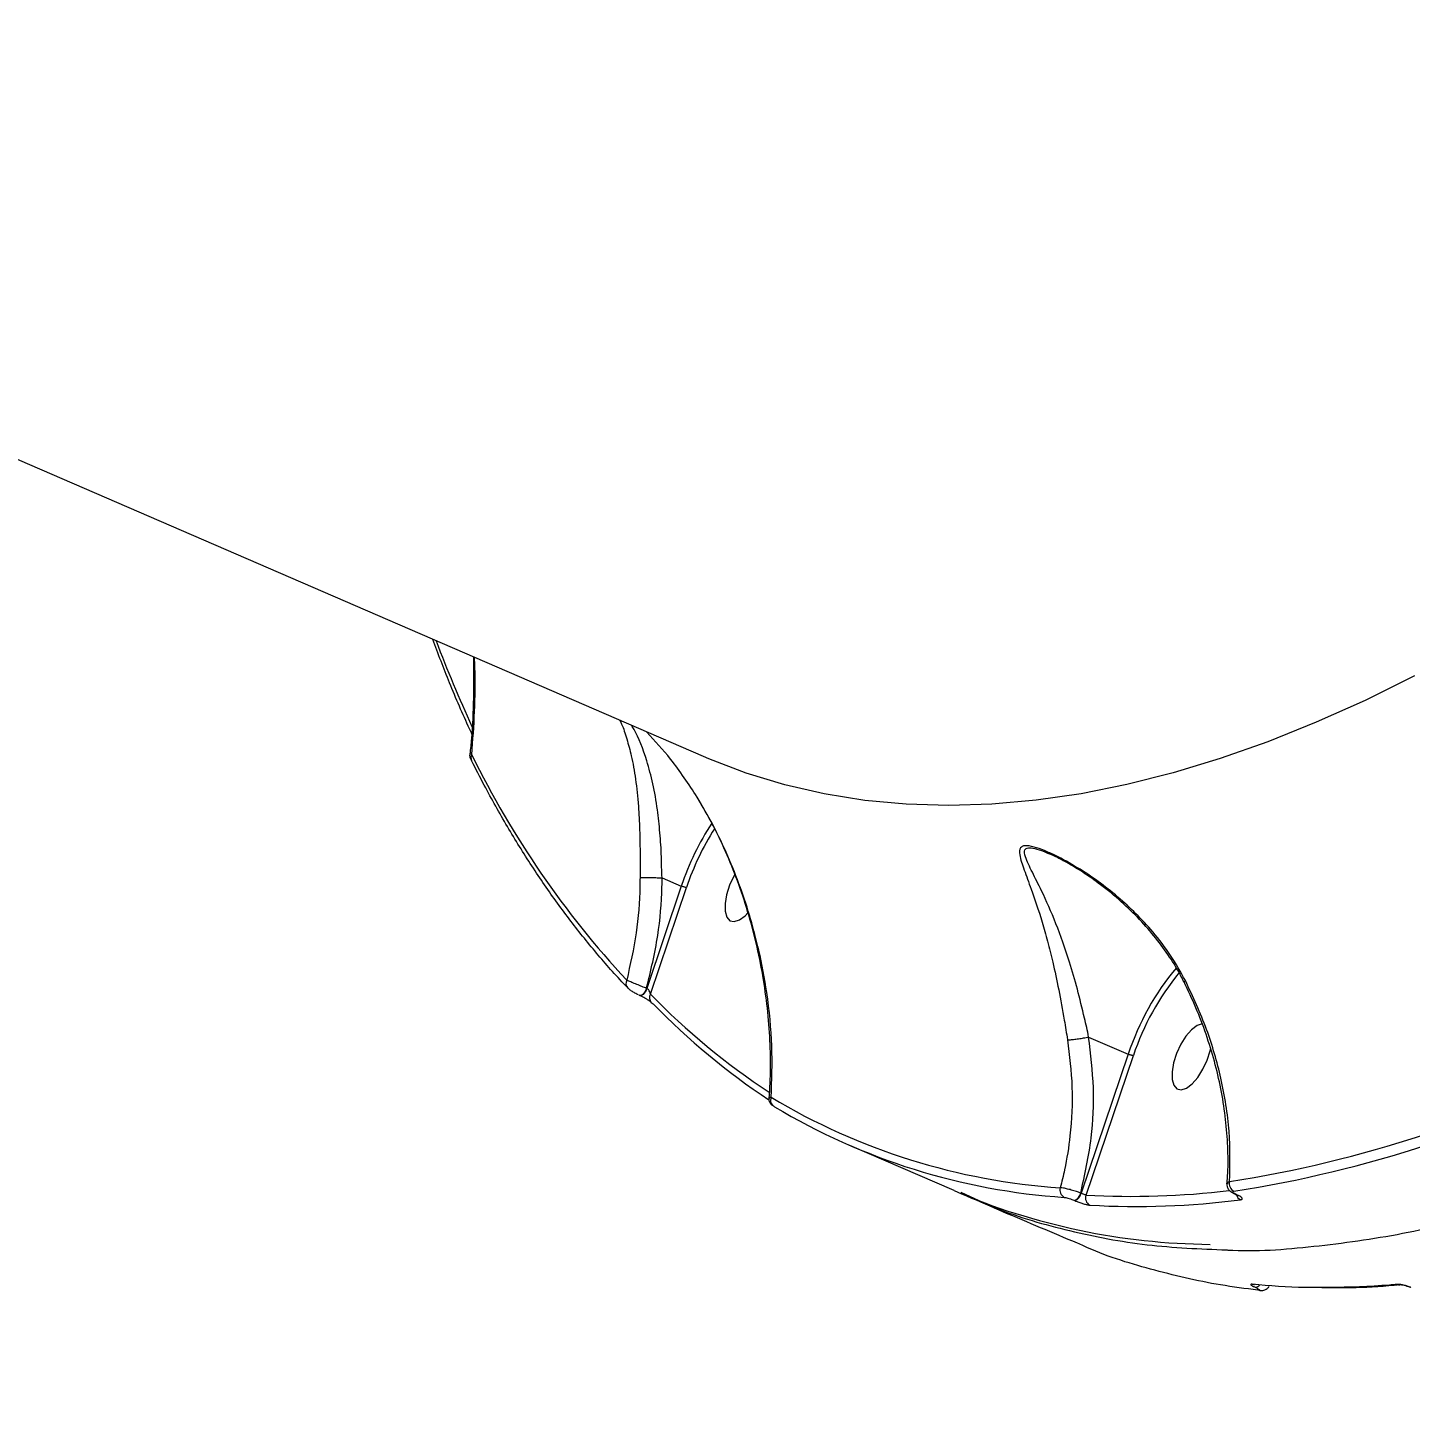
# Model space of a CAD drawing. Header units: millimetres. Extents: x -6901 to 7060, y -7557 to 6158.
# Drawn here: x 3276.9 to 3452.9, y -3925 to -3749.8 of the extents above; entities that cross this region are included whole.
import ezdxf

# ---------------------------------------------------------------- set-up
doc = ezdxf.new("R2010")
doc.units = ezdxf.units.MM
for name, color, linetype in [('DIKOM_ОБЪЕКТ', 7, 'Continuous'), ('DIKOM_РАЗМЕР_ЗОНА', 7, 'Continuous'), ('DIKOM_РАЗМЕР_ОБЪЕКТА', 7, 'Continuous')]:
    doc.layers.add(name, color=color, linetype=linetype)
doc.styles.add('style1', font='arial.ttf', dxfattribs={"width": 0.8})
doc.dimstyles.new('1-50', dxfattribs={"dimtxt": 300, "dimasz": 200, "dimexe": 100, "dimexo": 0, "dimgap": 100, "dimtad": 1, "dimtxsty": 'style1', "dimcen": 200, "dimclrd": 7, "dimclre": 7, "dimclrt": 7, "dimadec": 1, "dimazin": 2, "dimtfac": 1, "dimtmove": 0, "dimatfit": 2, "dimfxl": 0, "dimlwd": 25, "dimlwe": 18, "dimarcsym": 0})

# ---------------------------------------------------------------- blocks, each defined once
blk = doc.blocks.new('*D1')
at = {"layer": 'Defpoints', "color": 0, "transparency": 16777216}
for p in [(-4076.66, -462.32), (4983.51, -3127.59), (4983.51, -6854.07)]:
    blk.add_point(p, dxfattribs=at)
at = {"layer": 'DIKOM_РАЗМЕР_ОБЪЕКТА', "color": 7, "lineweight": 18, "transparency": 16777216}
for p, q in [((-4076.66, -462.32), (-4076.66, -6954.07)), ((4983.51, -3127.59), (4983.51, -6954.07))]:
    blk.add_line(p, q, dxfattribs=at)
at = {"layer": 'DIKOM_РАЗМЕР_ОБЪЕКТА', "color": 7, "lineweight": 25, "transparency": 16777216}
blk.add_line((-3876.66, -6854.07), (4783.51, -6854.07), dxfattribs=at)
at = {"layer": 'DIKOM_РАЗМЕР_ОБЪЕКТА', "color": 7, "transparency": 16777216}
for points in [[(-3876.66, -6820.74), (-3876.66, -6887.4), (-4076.66, -6854.07)], [(4783.51, -6820.74), (4783.51, -6887.4), (4983.51, -6854.07)]]:
    blk.add_solid(points, dxfattribs=at)
at = {"layer": 'DIKOM_РАЗМЕР_ОБЪЕКТА', "color": 7, "transparency": 16777216, "insert": (453.43, -6600.9), "char_height": 300, "attachment_point": 5, "style": 'style1'}
blk.add_mtext('9050', dxfattribs=at)
blk = doc.blocks.new('*D2')
at = {"layer": 'Defpoints', "color": 0, "transparency": 16777216}
for p in [(-1102.73, 4151.17), (-5819.23, -4492.42), (4721.24, -4492.42)]:
    blk.add_point(p, dxfattribs=at)
at = {"layer": 'DIKOM_РАЗМЕР_ОБЪЕКТА', "color": 7, "lineweight": 18, "transparency": 16777216}
for p, q in [((-1102.73, 4151.17), (-5919.23, 4151.17)), ((4721.24, -4492.42), (-5919.23, -4492.42))]:
    blk.add_line(p, q, dxfattribs=at)
at = {"layer": 'DIKOM_РАЗМЕР_ОБЪЕКТА', "color": 7, "lineweight": 25, "transparency": 16777216}
blk.add_line((-5819.23, 3951.17), (-5819.23, -4292.42), dxfattribs=at)
at = {"layer": 'DIKOM_РАЗМЕР_ОБЪЕКТА', "color": 7, "transparency": 16777216}
for points in [[(-5852.56, 3951.17), (-5785.89, 3951.17), (-5819.23, 4151.17)], [(-5852.56, -4292.42), (-5785.89, -4292.42), (-5819.23, -4492.42)]]:
    blk.add_solid(points, dxfattribs=at)
at = {"layer": 'DIKOM_РАЗМЕР_ОБЪЕКТА', "color": 7, "transparency": 16777216, "insert": (-6072.4, -170.63), "char_height": 300, "attachment_point": 5, "rotation": 90, "style": 'style1'}
blk.add_mtext('8650', dxfattribs=at)
blk = doc.blocks.new('*D3')
at = {"layer": 'Defpoints', "color": 0, "transparency": 16777216}
for p in [(-1553.27, 6158.28), (-6450.85, -6312.94), (5659.92, -6312.94)]:
    blk.add_point(p, dxfattribs=at)
at = {"layer": 'DIKOM_РАЗМЕР_ЗОНА', "color": 7, "lineweight": 18, "transparency": 16777216}
for p, q in [((-1553.27, 6158.28), (-6550.85, 6158.28)), ((5659.92, -6312.94), (-6550.85, -6312.94))]:
    blk.add_line(p, q, dxfattribs=at)
at = {"layer": 'DIKOM_РАЗМЕР_ЗОНА', "color": 7, "lineweight": 25, "transparency": 16777216}
blk.add_line((-6450.85, 5958.28), (-6450.85, -6112.94), dxfattribs=at)
at = {"layer": 'DIKOM_РАЗМЕР_ЗОНА', "color": 7, "transparency": 16777216}
for points in [[(-6484.18, 5958.28), (-6417.52, 5958.28), (-6450.85, 6158.28)], [(-6484.18, -6112.94), (-6417.52, -6112.94), (-6450.85, -6312.94)]]:
    blk.add_solid(points, dxfattribs=at)
at = {"layer": 'DIKOM_РАЗМЕР_ЗОНА', "color": 7, "transparency": 16777216, "insert": (-6704.02, -77.33), "char_height": 300, "attachment_point": 5, "rotation": 90, "style": 'style1'}
blk.add_mtext('12500', dxfattribs=at)
blk = doc.blocks.new('*D4')
at = {"layer": 'Defpoints', "color": 0, "transparency": 16777216}
for p in [(-5588.2, -1083.32), (7059.54, -2218.88), (7059.54, -7457.08)]:
    blk.add_point(p, dxfattribs=at)
at = {"layer": 'DIKOM_РАЗМЕР_ЗОНА', "color": 7, "lineweight": 18, "transparency": 16777216}
for p, q in [((-5588.2, -1083.32), (-5588.2, -7557.08)), ((7059.54, -2218.88), (7059.54, -7557.08))]:
    blk.add_line(p, q, dxfattribs=at)
at = {"layer": 'DIKOM_РАЗМЕР_ЗОНА', "color": 7, "lineweight": 25, "transparency": 16777216}
blk.add_line((-5388.2, -7457.08), (6859.54, -7457.08), dxfattribs=at)
at = {"layer": 'DIKOM_РАЗМЕР_ЗОНА', "color": 7, "transparency": 16777216}
for points in [[(-5388.2, -7423.74), (-5388.2, -7490.41), (-5588.2, -7457.08)], [(6859.54, -7423.74), (6859.54, -7490.41), (7059.54, -7457.08)]]:
    blk.add_solid(points, dxfattribs=at)
at = {"layer": 'DIKOM_РАЗМЕР_ЗОНА', "color": 7, "transparency": 16777216, "insert": (735.67, -7203.9), "char_height": 300, "attachment_point": 5, "style": 'style1'}
blk.add_mtext('12650', dxfattribs=at)

msp = doc.modelspace()

# ---------------------------------------------------------------- linework, layer by layer
at = {"layer": 'DIKOM_ОБЪЕКТ', "color": 7, "linetype": 'Continuous', "lineweight": 15}
for p, q in [((3362.9, -3842.547), (3094.008, -3726.095)), ((3357.643, -3857.956), (3357.636, -3857.954)), ((3357.643, -3857.956), (3360.081, -3859.011)), ((3360.081, -3859.011), (3355.684, -3872.04)), ((3356.149, -3872.758), (3360.727, -3859.192)), ((3355.684, -3872.04), (3355.657, -3872.028)), ((3354.791, -3872.947), (3354.725, -3872.901)), ((3354.818, -3872.959), (3354.791, -3872.947)), ((3411.934, -3878.227), (3416.98, -3880.412)), ((3416.98, -3880.412), (3410.966, -3898.107)), ((3411.599, -3898.327), (3417.626, -3880.594)), ((3427.395, -3879.977), (3427.466, -3879.662)), ((3394.8, -3897.772), (3381.545, -3892.032)), ((3410.966, -3898.107), (3410.921, -3898.088)), ((3430.687, -3898.276), (3430.621, -3898.248)), ((3430.802, -3898.29), (3430.737, -3898.262)), ((3410.123, -3899.018), (3410.168, -3899.037))]:
    msp.add_line(p, q, dxfattribs=at)
at = {"layer": 'DIKOM_ОБЪЕКТ', "color": 7, "linetype": 'Continuous', "lineweight": 15, "flags": 128}
for points in [[(3453.399, -3832.268), (3447.12, -3835.381), (3440.904, -3838.175), (3434.757, -3840.646), (3428.684, -3842.793), (3422.691, -3844.614), (3416.784, -3846.107), (3410.968, -3847.27), (3405.248, -3848.103), (3399.63, -3848.604), (3394.119, -3848.774), (3388.721, -3848.612), (3383.439, -3848.118), (3378.28, -3847.292), (3373.248, -3846.137), (3368.347, -3844.651), (3363.583, -3842.838), (3362.9, -3842.547)], [(3366.887, -3857.515), (3366.753, -3857.753), (3366.215, -3858.913), (3365.835, -3860.109), (3365.644, -3861.242), (3365.658, -3862.221), (3365.874, -3862.967), (3366.276, -3863.419), (3366.831, -3863.542), (3367.494, -3863.324), (3368.212, -3862.783), (3368.559, -3862.42)], [(3355.657, -3872.028), (3355.568, -3872.253), (3355.456, -3872.464), (3355.329, -3872.65), (3355.193, -3872.799), (3355.057, -3872.904), (3354.929, -3872.957), (3354.816, -3872.956), (3354.791, -3872.947)], [(3355.684, -3872.04), (3355.595, -3872.264), (3355.483, -3872.476), (3355.356, -3872.662), (3355.22, -3872.811), (3355.084, -3872.916), (3354.956, -3872.969), (3354.843, -3872.968), (3354.818, -3872.959)], [(3356.254, -3873.81), (3356.36, -3873.902), (3356.512, -3873.988)], [(3426.43, -3876.541), (3426.399, -3876.544), (3425.736, -3876.762), (3425.018, -3877.302), (3424.304, -3878.122), (3423.652, -3879.153), (3423.114, -3880.314), (3422.734, -3881.509), (3422.543, -3882.642), (3422.556, -3883.622), (3422.773, -3884.368), (3423.175, -3884.82), (3423.73, -3884.942), (3424.393, -3884.724), (3425.111, -3884.183), (3425.825, -3883.364), (3426.477, -3882.332), (3427.015, -3881.172), (3427.395, -3879.977), (3427.395, -3879.977)], [(3430.625, -3898.249), (3430.663, -3898.26), (3430.737, -3898.262)], [(3430.683, -3898.274), (3430.729, -3898.289), (3430.802, -3898.29)], [(3432.748, -3909.684), (3432.915, -3909.735), (3432.988, -3909.745)]]:
    msp.add_lwpolyline(points, dxfattribs=at)
at = {"layer": 'DIKOM_ОБЪЕКТ', "color": 7, "linetype": 'Continuous', "lineweight": 15}
for centre, radius, start, end in [((3485.759, -3768.631), 167.677, 200.66656, 204.70445), ((3334.105, -3842.706), 0.797, 149.49865, 205.3195), ((3439.94, -3790.253), 118.558, 206.04075, 222.92646), ((3394.648, -3870.814), 36.526, 147.15273, 161.14775), ((3394.351, -3870.685), 35.533, 147.74074, 161.12917), ((3448.867, -3890.934), 33.578, 140.121, 161.73819), ((3448.623, -3890.835), 32.645, 140.40905, 161.7173), ((3353.902, -3871.394), 0.869, 152.89042, 221.98913), ((3356.908, -3873.213), 0.886, 149.09851, 222.36127), ((3419.571, -3811.352), 88.279, 224.07486, 236.83625), ((3420.158, -3812.358), 88.595, 224.07816, 236.47598), ((3405.873, -3742.889), 155.595, 278.87113, 297.53547), ((3406.38, -3743.761), 155.948, 278.87186, 297.53516), ((3372.357, -3886.269), 0.915, 155.91329, 243.94191), ((3413.79, -3815.333), 82.253, 239.07706, 266.18618), ((3414.316, -3816.377), 82.432, 239.07643, 266.18669), ((3430.906, -3896.884), 1.071, 165.9026, 243.61644), ((3428.179, -3819.702), 84.906, 246.85064, 269.46114), ((3409.289, -3897.715), 1.018, 162.25037, 243.47292), ((3409.719, -3897.864), 1.223, 289.28121, 349.44972), ((3409.765, -3897.884), 1.222, 289.25783, 349.4731), ((3412.557, -3898.7), 1.028, 158.73561, 243.27133), ((3417.492, -3796.56), 101.937, 266.68612, 276.95034), ((3431.69, -3898.024), 0.996, 196.67778, 245.08018), ((3418.004, -3797.234), 102.555, 266.69659, 277.43211), ((3433.126, -3909.354), 0.714, 269.40569, 325.93651), ((3451.487, -3908.981), 0.784, 246.63201, 275.4282)]:
    msp.add_arc(centre, radius, start, end, dxfattribs=at)
for points, knots in [([(3429.527, -3905.32), (3429.565, -3905.323), (3433.117, -3905.559), (3440.555, -3904.961), (3451.833, -3903.419), (3463.535, -3900.555), (3475.569, -3896.533), (3487.916, -3891.312), (3500.615, -3884.875), (3513.638, -3877.187), (3526.945, -3868.246), (3540.244, -3858.248), (3553.489, -3847.253), (3566.637, -3835.341), (3579.902, -3822.316), (3593.243, -3808.181), (3606.611, -3792.942), (3618.938, -3777.957), (3626.722, -3767.776), (3630.164, -3763.274)], [0, 0, 0, 0, 0.0006812, 0.0626487, 0.1246629, 0.1866304, 0.2492291, 0.3118761, 0.3744746, 0.4388917, 0.5033612, 0.5677782, 0.6303769, 0.6930236, 0.7556226, 0.8200396, 0.8845086, 0.9489257, 1, 1, 1, 1]), ([(3333.437, -3839.669), (3333.335, -3839.454), (3332.339, -3837.342), (3330.633, -3833.381), (3329.142, -3829.472), (3328.436, -3827.621)], [0, 0, 0, 0, 0.056474, 0.5530861, 1, 1, 1, 1]), ([(3333.213, -3842.199), (3333.281, -3841.554), (3333.529, -3839.222), (3333.707, -3835.119), (3333.682, -3831.627), (3333.669, -3829.887)], [0, 0, 0, 0, 0.1608077, 0.5819452, 1, 1, 1, 1]), ([(3333.418, -3842.301), (3333.684, -3838.637), (3333.979, -3834.562), (3333.769, -3830.346), (3333.748, -3829.921)], [0, 0, 0, 0, 0.8991979, 1, 1, 1, 1]), ([(3352.253, -3837.935), (3352.33, -3838.084), (3352.666, -3838.733), (3353.154, -3840.278), (3353.772, -3842.556), (3354.283, -3845.387), (3354.621, -3848.57), (3354.791, -3851.862), (3354.84, -3854.932), (3354.83, -3856.991), (3354.825, -3857.927)], [0, 0, 0, 0, 0.0389758, 0.1704177, 0.3018189, 0.4614856, 0.6250665, 0.7550048, 0.8886928, 1, 1, 1, 1]), ([(3357.636, -3857.954), (3357.636, -3857.953), (3357.562, -3857.073), (3357.587, -3855.116), (3357.369, -3852.198), (3357.043, -3849.047), (3356.493, -3845.946), (3355.551, -3842.451), (3354.615, -3839.932), (3353.872, -3838.755), (3353.768, -3838.592)], [0, 0, 0, 0, 0.0000586, 0.1082487, 0.2389593, 0.3698115, 0.5326457, 0.6956886, 0.9576255, 1, 1, 1, 1]), ([(3362.104, -3847.69), (3361.021, -3846.038), (3359.081, -3843.077), (3356.72, -3840.54), (3355.676, -3839.418)], [0, 0, 0, 0, 0.5578394, 1, 1, 1, 1]), ([(3333.409, -3843.037), (3333.361, -3842.953), (3333.229, -3842.724), (3333.148, -3842.418), (3333.201, -3842.208), (3333.204, -3842.195)], [0, 0, 0, 0, 0.3507234, 0.9596638, 1, 1, 1, 1]), ([(3333.418, -3842.301), (3333.312, -3842.251), (3333.176, -3842.188), (3333.218, -3842.198), (3333.227, -3842.2)], [0, 0, 0, 0, 0.7846255, 1, 1, 1, 1]), ([(3353.261, -3871.979), (3352.609, -3871.281), (3350.724, -3869.26), (3347.719, -3865.707), (3344.298, -3861.236), (3341.033, -3856.493), (3337.925, -3851.484), (3335.39, -3846.978), (3333.92, -3844.096), (3333.385, -3843.047)], [0, 0, 0, 0, 0.0864788, 0.250241, 0.4140642, 0.577973, 0.741957, 0.9060078, 1, 1, 1, 1]), ([(3362.104, -3847.69), (3362.093, -3847.698), (3362.076, -3847.71), (3362.087, -3847.705), (3362.091, -3847.703)], [0, 0, 0, 0, 0.6167391, 1, 1, 1, 1]), ([(3371.281, -3886.029), (3371.351, -3884.743), (3371.492, -3882.152), (3371.377, -3878.142), (3371.021, -3874.046), (3370.404, -3869.906), (3369.535, -3865.79), (3368.426, -3861.768), (3367.099, -3857.891), (3365.564, -3854.193), (3363.916, -3850.789), (3362.672, -3848.685), (3362.092, -3847.702)], [0, 0, 0, 0, 0.1035353, 0.2085421, 0.3143064, 0.4206437, 0.5260389, 0.6287866, 0.7284895, 0.8249811, 0.9183198, 1, 1, 1, 1]), ([(3371.521, -3885.895), (3371.597, -3883.731), (3371.75, -3879.373), (3371.122, -3873.071), (3369.866, -3866.327), (3368.161, -3860.494), (3366.049, -3855.197), (3364.223, -3851.326), (3362.794, -3848.875), (3362.104, -3847.69)], [0, 0, 0, 0, 0.173878, 0.3501385, 0.4880593, 0.6922738, 0.7971174, 0.9019365, 1, 1, 1, 1]), ([(3424.254, -3871.047), (3423.649, -3869.961), (3422.43, -3867.773), (3419.609, -3864.123), (3415.695, -3860.233), (3411.375, -3857.108), (3408.156, -3855.317), (3406.292, -3854.474), (3404.898, -3853.979), (3403.755, -3853.805), (3403.106, -3854.145), (3403.103, -3855.163), (3403.704, -3856.935), (3404.744, -3859.712), (3405.789, -3862.791), (3406.703, -3866.01), (3407.419, -3868.863), (3408.136, -3872.196), (3408.751, -3875.555), (3409.106, -3877.739), (3409.243, -3878.577)], [0, 0, 0, 0, 0.0563526, 0.1136139, 0.2103708, 0.309983, 0.3619808, 0.3883026, 0.4153377, 0.4457381, 0.4740989, 0.516798, 0.580232, 0.645296, 0.7405605, 0.7897117, 0.8388444, 0.8993621, 0.9613613, 1, 1, 1, 1]), ([(3411.928, -3878.226), (3411.927, -3878.225), (3411.792, -3877.411), (3411.285, -3875.339), (3410.523, -3872.098), (3409.328, -3867.985), (3407.781, -3863.685), (3406.154, -3859.984), (3404.721, -3857.204), (3403.894, -3855.455), (3403.661, -3854.411), (3404.138, -3854.082), (3404.821, -3854.167), (3405.62, -3854.384), (3406.218, -3854.587), (3406.745, -3854.833), (3406.82, -3854.868)], [0, 0, 0, 0, 0.0000554, 0.0629969, 0.164018, 0.2651753, 0.4255685, 0.586185, 0.691426, 0.796245, 0.8630973, 0.9057944, 0.9416791, 0.9515187, 0.9931667, 1, 1, 1, 1]), ([(3424.051, -3871.226), (3423.931, -3870.97), (3423.409, -3869.858), (3422.222, -3867.976), (3420.476, -3865.563), (3418.417, -3863.211), (3416.066, -3860.937), (3413.622, -3858.93), (3411.257, -3857.268), (3409.29, -3856.088), (3407.809, -3855.301), (3407.075, -3854.979), (3406.82, -3854.868)], [0, 0, 0, 0, 0.0338814, 0.1473163, 0.2674195, 0.3942764, 0.5272749, 0.6673453, 0.7822998, 0.8862254, 0.9604564, 1, 1, 1, 1]), ([(3354.825, -3857.927), (3354.822, -3858.302), (3354.798, -3860.661), (3354.463, -3865.085), (3353.579, -3869.001), (3353.129, -3870.998)], [0, 0, 0, 0, 0.0849745, 0.5334679, 1, 1, 1, 1]), ([(3354.825, -3857.927), (3354.836, -3857.927), (3354.92, -3857.927), (3355.166, -3857.929), (3355.678, -3857.934), (3356.317, -3857.94), (3357.008, -3857.947), (3357.426, -3857.952), (3357.636, -3857.954)], [0, 0, 0, 0, 0.0259691, 0.2095761, 0.4071815, 0.6047699, 0.8023877, 1, 1, 1, 1]), ([(3355.657, -3872.028), (3356.192, -3869.798), (3357.206, -3865.569), (3357.597, -3860.8), (3357.636, -3858.344), (3357.643, -3857.956)], [0, 0, 0, 0, 0.4843482, 0.9185204, 1, 1, 1, 1]), ([(3360.727, -3859.192), (3360.721, -3859.192), (3360.703, -3859.192), (3360.648, -3859.186), (3360.545, -3859.167), (3360.392, -3859.126), (3360.228, -3859.072), (3360.13, -3859.032), (3360.081, -3859.011)], [0, 0, 0, 0, 0.053612, 0.1413816, 0.3560419, 0.5707616, 0.7853232, 1, 1, 1, 1]), ([(3355.657, -3872.028), (3355.571, -3871.994), (3355.285, -3871.881), (3354.735, -3871.66), (3354.071, -3871.391), (3353.482, -3871.149), (3353.246, -3871.048), (3353.129, -3870.998)], [0, 0, 0, 0, 0.094253, 0.3122856, 0.5411911, 0.7713936, 1, 1, 1, 1]), ([(3354.632, -3872.87), (3354.556, -3872.835), (3354.331, -3872.733), (3353.946, -3872.507), (3353.553, -3872.257), (3353.362, -3872.061), (3353.268, -3871.965)], [0, 0, 0, 0, 0.142816, 0.4211747, 0.714343, 1, 1, 1, 1]), ([(3356.149, -3872.758), (3356.138, -3872.693), (3356.116, -3872.566), (3356.025, -3872.368), (3355.911, -3872.209), (3355.811, -3872.117), (3355.741, -3872.068), (3355.705, -3872.05), (3355.684, -3872.04)], [0, 0, 0, 0, 0.2685696, 0.5227875, 0.742578, 0.8691935, 0.9242349, 1, 1, 1, 1]), ([(3429.542, -3896.92), (3429.588, -3896.323), (3429.72, -3894.632), (3429.653, -3891.744), (3429.36, -3888.293), (3428.795, -3884.802), (3427.982, -3881.319), (3426.92, -3877.875), (3425.642, -3874.493), (3424.597, -3872.305), (3424.077, -3871.216)], [0, 0, 0, 0, 0.0726471, 0.2060696, 0.3396747, 0.4734686, 0.6068258, 0.7385058, 0.8697975, 1, 1, 1, 1]), ([(3424.254, -3871.047), (3424.226, -3871.067), (3424.146, -3871.125), (3424.069, -3871.191), (3424.094, -3871.2), (3424.103, -3871.203)], [0, 0, 0, 0, 0.2425396, 0.7044777, 1, 1, 1, 1]), ([(3429.868, -3896.623), (3429.913, -3894.504), (3430.003, -3890.21), (3428.929, -3883.656), (3427.097, -3877.171), (3425.209, -3873.105), (3424.254, -3871.047)], [0, 0, 0, 0, 0.2536007, 0.5139689, 0.7539661, 1, 1, 1, 1]), ([(3356.254, -3873.81), (3356.255, -3873.811), (3356.257, -3873.813), (3356.212, -3873.77), (3356.098, -3873.68), (3355.87, -3873.521), (3355.531, -3873.315), (3355.154, -3873.113), (3354.861, -3872.974), (3354.742, -3872.928), (3354.709, -3872.916)], [0, 0, 0, 0, 0.023561, 0.1102166, 0.2266324, 0.3891294, 0.5776467, 0.7749544, 0.9374313, 1, 1, 1, 1]), ([(3409.243, -3878.577), (3409.49, -3880.579), (3409.99, -3884.63), (3409.711, -3890.203), (3409.052, -3894.47), (3408.509, -3896.643), (3408.319, -3897.405)], [0, 0, 0, 0, 0.3181955, 0.6439615, 0.8752462, 1, 1, 1, 1]), ([(3409.243, -3878.577), (3409.261, -3878.577), (3409.335, -3878.578), (3409.557, -3878.571), (3409.995, -3878.535), (3410.627, -3878.455), (3411.309, -3878.348), (3411.721, -3878.267), (3411.928, -3878.226)], [0, 0, 0, 0, 0.0380844, 0.1491905, 0.3619039, 0.5746097, 0.7872975, 1, 1, 1, 1]), ([(3410.921, -3898.088), (3411.439, -3895.752), (3412.412, -3891.358), (3412.702, -3884.626), (3412.192, -3880.376), (3411.934, -3878.227)], [0, 0, 0, 0, 0.3593292, 0.6759004, 1, 1, 1, 1]), ([(3411.934, -3878.227), (3411.932, -3878.226), (3411.93, -3878.225), (3411.928, -3878.226), (3411.928, -3878.226)], [0, 0, 0, 0, 0.6168059, 1, 1, 1, 1]), ([(3417.626, -3880.594), (3417.617, -3880.594), (3417.599, -3880.593), (3417.543, -3880.587), (3417.444, -3880.568), (3417.291, -3880.527), (3417.127, -3880.473), (3417.029, -3880.432), (3416.98, -3880.412)], [0, 0, 0, 0, 0.0701442, 0.1413803, 0.3560223, 0.5706431, 0.7853136, 1, 1, 1, 1]), ([(3371.862, -3887.041), (3371.826, -3887.02), (3371.751, -3886.976), (3371.64, -3886.896), (3371.487, -3886.752), (3371.349, -3886.544), (3371.254, -3886.289), (3371.266, -3886.106), (3371.271, -3886.026)], [0, 0, 0, 0, 0.1486909, 0.3157942, 0.4526042, 0.6258391, 0.8359147, 1, 1, 1, 1]), ([(3371.521, -3885.895), (3371.503, -3885.897), (3371.379, -3885.911), (3371.256, -3885.945), (3371.275, -3886.012), (3371.279, -3886.029)], [0, 0, 0, 0, 0.1129319, 0.7743736, 1, 1, 1, 1]), ([(3429.868, -3896.623), (3429.785, -3896.664), (3429.618, -3896.745), (3429.597, -3896.865), (3429.586, -3896.925)], [0, 0, 0, 0, 0.4994031, 1, 1, 1, 1]), ([(3395.675, -3897.959), (3397.137, -3898.654), (3401.553, -3900.753), (3409.465, -3902.993), (3419.247, -3904.893), (3426.114, -3905.178), (3429.527, -3905.32)], [0, 0, 0, 0, 0.1420441, 0.4290409, 0.7162424, 1, 1, 1, 1]), ([(3410.921, -3898.088), (3410.792, -3898.039), (3410.468, -3897.917), (3409.884, -3897.731), (3409.25, -3897.559), (3408.686, -3897.438), (3408.441, -3897.416), (3408.319, -3897.405)], [0, 0, 0, 0, 0.142388, 0.3572705, 0.5716943, 0.785754, 1, 1, 1, 1]), ([(3411.599, -3898.327), (3411.57, -3898.321), (3411.511, -3898.308), (3411.374, -3898.265), (3411.22, -3898.21), (3411.077, -3898.154), (3410.998, -3898.121), (3410.966, -3898.107)], [0, 0, 0, 0, 0.2150032, 0.43009, 0.6447075, 0.8591547, 1, 1, 1, 1]), ([(3430.626, -3898.246), (3430.593, -3898.233), (3430.361, -3898.138), (3430.066, -3897.963), (3429.743, -3897.633), (3429.572, -3897.275), (3429.579, -3897.033), (3429.582, -3896.931)], [0, 0, 0, 0, 0.0560955, 0.3965566, 0.6280237, 0.8430172, 1, 1, 1, 1]), ([(3430.737, -3898.262), (3430.653, -3898.223), (3430.486, -3898.145), (3430.331, -3898.031), (3430.269, -3897.936), (3430.304, -3897.87), (3430.391, -3897.851), (3430.431, -3897.843)], [0, 0, 0, 0, 0.2039043, 0.4080132, 0.6134897, 0.8265478, 1, 1, 1, 1]), ([(3431, -3898.44), (3430.999, -3898.439), (3430.996, -3898.437), (3430.932, -3898.395), (3430.827, -3898.338), (3430.722, -3898.293), (3430.682, -3898.276)], [0, 0, 0, 0, 0.1755957, 0.4333209, 0.7833497, 1, 1, 1, 1]), ([(3431.27, -3898.927), (3431.33, -3898.915), (3431.463, -3898.887), (3431.514, -3898.786), (3431.418, -3898.64), (3431.182, -3898.468), (3430.929, -3898.349), (3430.802, -3898.29)], [0, 0, 0, 0, 0.1741696, 0.3895553, 0.595809, 0.797894, 1, 1, 1, 1]), ([(3410.519, -3904.466), (3407.378, -3903.149), (3402.684, -3901.182), (3398.035, -3899.168), (3396.497, -3898.502)], [0, 0, 0, 0, 0.6692902, 1, 1, 1, 1]), ([(3408.834, -3898.626), (3408.895, -3898.634), (3409.016, -3898.649), (3409.296, -3898.721), (3409.61, -3898.819), (3409.899, -3898.924), (3410.059, -3898.991), (3410.123, -3899.018)], [0, 0, 0, 0, 0.2142511, 0.428446, 0.642916, 0.8577542, 1, 1, 1, 1]), ([(3410.168, -3899.037), (3410.263, -3899.077), (3410.501, -3899.177), (3410.931, -3899.334), (3411.401, -3899.48), (3411.821, -3899.586), (3412.004, -3899.608), (3412.095, -3899.618)], [0, 0, 0, 0, 0.140804, 0.3552861, 0.5700392, 0.784981, 1, 1, 1, 1]), ([(3433.487, -3910.441), (3431.891, -3910.235), (3427.223, -3909.632), (3419.784, -3907.842), (3413.738, -3905.998), (3410.78, -3904.572), (3410.526, -3904.45)], [0, 0, 0, 0, 0.1987807, 0.5814081, 0.9640366, 1, 1, 1, 1]), ([(3432.748, -3909.684), (3432.723, -3909.683), (3432.623, -3909.675), (3432.537, -3909.697), (3432.584, -3909.779), (3432.773, -3909.905), (3433.004, -3910.014), (3433.119, -3910.069)], [0, 0, 0, 0, 0.0825689, 0.3217198, 0.5513271, 0.7756182, 1, 1, 1, 1]), ([(3441.312, -3910.076), (3440.703, -3910.086), (3437.786, -3910.137), (3434.974, -3909.884), (3432.748, -3909.684)], [0, 0, 0, 0, 0.2087122, 1, 1, 1, 1]), ([(3432.988, -3909.745), (3432.985, -3909.745), (3432.979, -3909.744), (3432.982, -3909.745), (3432.984, -3909.745)], [0, 0, 0, 0, 0.5560852, 1, 1, 1, 1]), ([(3433.119, -3910.069), (3433.233, -3910.123), (3433.461, -3910.231), (3433.648, -3910.354), (3433.693, -3910.433), (3433.609, -3910.452), (3433.512, -3910.443), (3433.487, -3910.441)], [0, 0, 0, 0, 0.2256874, 0.4513774, 0.6801988, 0.9175883, 1, 1, 1, 1]), ([(3434.867, -3909.988), (3434.867, -3909.989), (3434.83, -3910.099), (3434.662, -3910.251), (3434.424, -3910.414), (3434.182, -3910.491), (3433.956, -3910.515), (3433.795, -3910.513), (3433.69, -3910.493), (3433.656, -3910.486)], [0, 0, 0, 0, 0.0014271, 0.219222, 0.3988732, 0.5618373, 0.7196093, 0.9080447, 1, 1, 1, 1]), ([(3451.176, -3909.701), (3450.855, -3909.729), (3449.249, -3909.868), (3445.928, -3910.092), (3442.997, -3910.082), (3441.312, -3910.076)], [0, 0, 0, 0, 0.09611, 0.48056, 1, 1, 1, 1]), ([(3451.559, -3909.75), (3451.315, -3909.777), (3449.193, -3910.012), (3445.868, -3910.169), (3442.835, -3910.158), (3441.614, -3910.154)], [0, 0, 0, 0, 0.0718451, 0.6261262, 1, 1, 1, 1]), ([(3452.958, -3910.087), (3452.923, -3910.074), (3452.739, -3910.005), (3452.374, -3909.886), (3451.894, -3909.768), (3451.462, -3909.696), (3451.272, -3909.7), (3451.176, -3909.701)], [0, 0, 0, 0, 0.0535472, 0.2898033, 0.5263422, 0.7631425, 1, 1, 1, 1]), ([(3452.881, -3910.087), (3452.815, -3910.061), (3452.633, -3909.99), (3452.287, -3909.887), (3451.935, -3909.806), (3451.694, -3909.769), (3451.571, -3909.762), (3451.56, -3909.762), (3451.555, -3909.763)], [0, 0, 0, 0, 0.1281271, 0.3572636, 0.5941817, 0.7748254, 0.9112427, 1, 1, 1, 1])]:
    msp.add_open_spline(points, degree=3, knots=knots, dxfattribs=at)

# ---------------------------------------------------------------- dimensions: what is measured, and where the dimension line sits
at = {"layer": 'DIKOM_РАЗМЕР_ЗОНА'}
dim = msp.add_linear_dim(base=(-6450.85, -6312.937), p1=(-1553.272, 6158.285), p2=(5659.925, -6312.937), angle=90, text='12500', dimstyle='1-50', dxfattribs=at)
dim.commit()
dim.dimension.update_dxf_attribs({"geometry": '*D3', "text_midpoint": (-6450.85, -77.326), "dimtype": 160})
dim = msp.add_linear_dim(base=(7059.538, -7457.077), p1=(-5588.199, -1083.325), p2=(7059.538, -2218.883), text='12650', dimstyle='1-50', dxfattribs=at)
dim.commit()
dim.dimension.update_dxf_attribs({"geometry": '*D4', "text_midpoint": (735.669, -7457.077), "dimtype": 160})
at = {"layer": 'DIKOM_РАЗМЕР_ОБЪЕКТА'}
dim = msp.add_linear_dim(base=(-5819.225, -4492.425), p1=(-1102.732, 4151.169), p2=(4721.24, -4492.425), angle=90, text='8650', dimstyle='1-50', dxfattribs=at)
dim.commit()
dim.dimension.update_dxf_attribs({"geometry": '*D2', "text_midpoint": (-5819.225, -170.628), "dimtype": 160})
dim = msp.add_linear_dim(base=(4983.514, -6854.07), p1=(-4076.663, -462.325), p2=(4983.514, -3127.595), text='9050', dimstyle='1-50', dxfattribs=at)
dim.commit()
dim.dimension.update_dxf_attribs({"geometry": '*D1', "text_midpoint": (453.425, -6854.07), "dimtype": 160})

doc.saveas('drawing.dxf')
